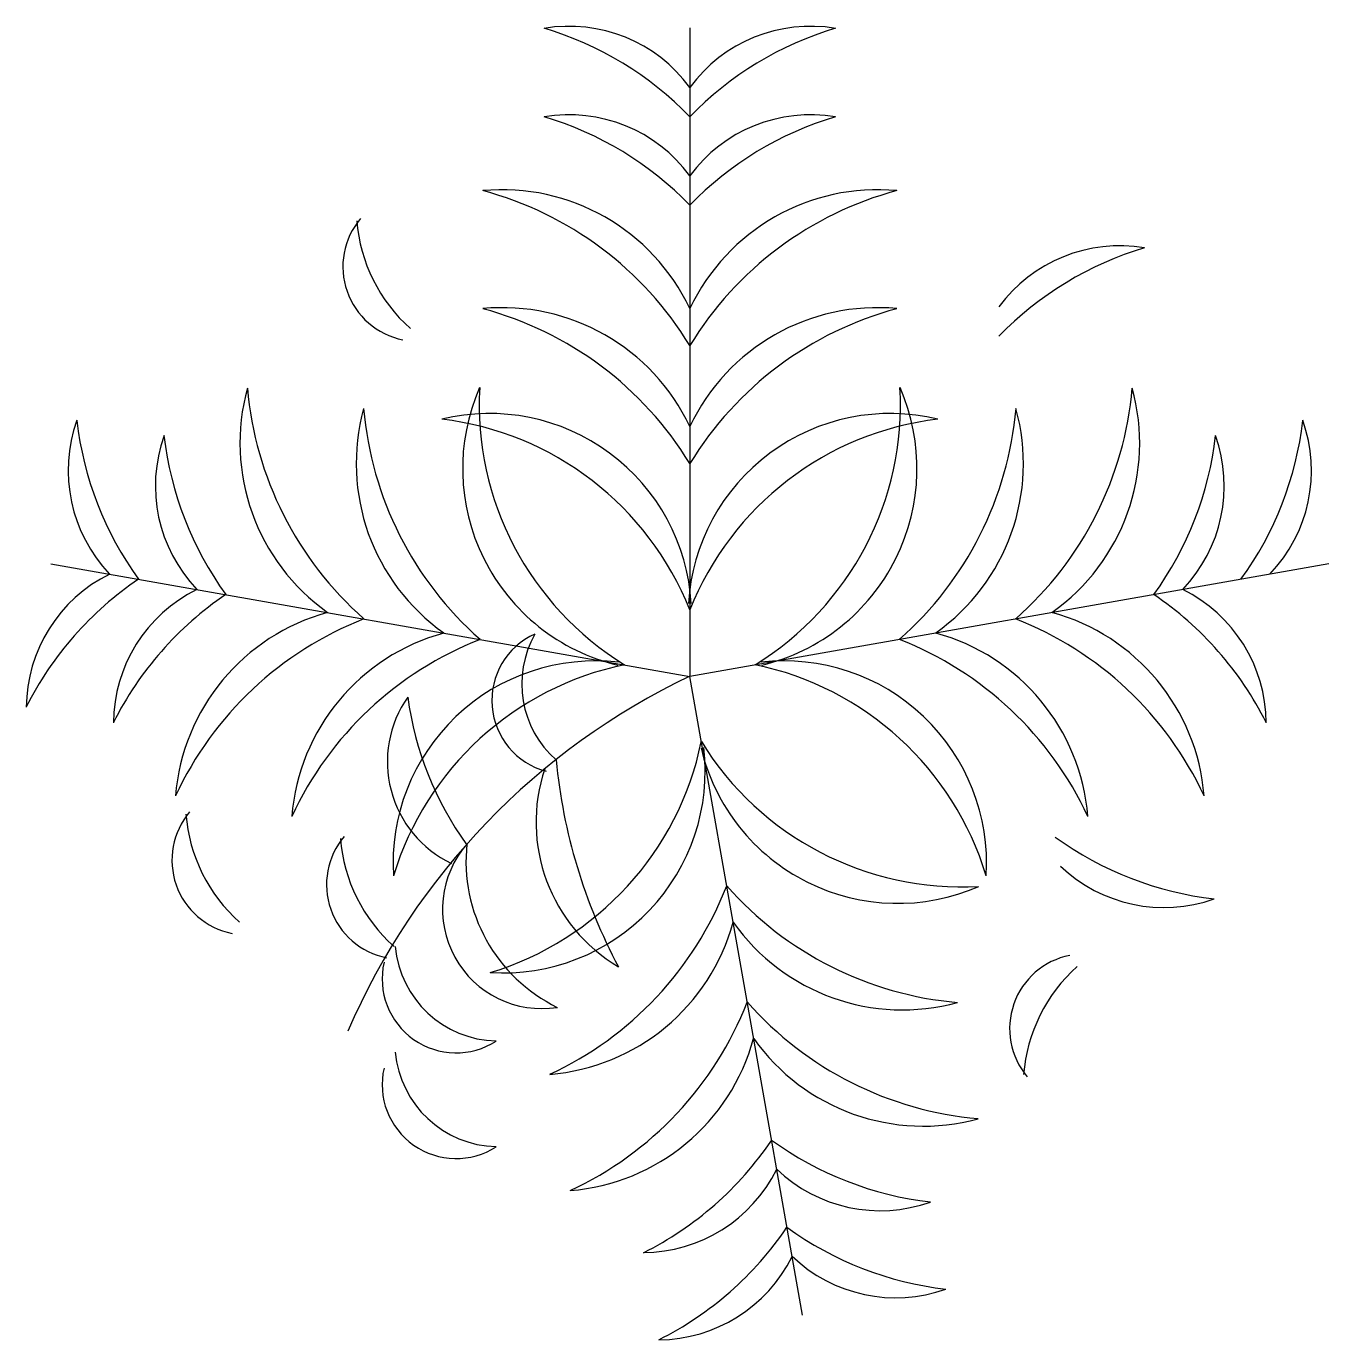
# Model space of a CAD drawing. Header units: millimetres. Extents: x 402.59 to 403.59, y 2579.67 to 2580.68.
import ezdxf

# ---------------------------------------------------------------- set-up
doc = ezdxf.new("R2010")
doc.units = ezdxf.units.MM
doc.header["$LTSCALE"] = 10
doc.layers.add('Vegetais', color=94, linetype='Continuous')

msp = doc.modelspace()

# ---------------------------------------------------------------- linework, layer by layer
at = {"layer": 'Vegetais'}
for p in [(403.1014, 2580.6814), (402.609, 2580.2682), (403.5938, 2580.2682), (403.1882, 2579.689)]:
    msp.add_line(p, (403.1014, 2580.1814), dxfattribs=at)
for centre, radius, start, end in [((403.0084, 2580.5671), 0.1154, 36.29, 99.6243), ((402.9148, 2580.432), 0.2598, 44.0763, 73.3794), ((403.1944, 2580.5671), 0.1154, 80.3757, 143.71), ((403.288, 2580.432), 0.2598, 106.6206, 135.9237), ((403.0084, 2580.4989), 0.1154, 36.29, 99.6243), ((402.9148, 2580.3638), 0.2598, 44.0763, 73.3794), ((403.1944, 2580.4989), 0.1154, 80.3757, 143.71), ((403.288, 2580.3638), 0.2598, 106.6206, 135.9237), ((402.9568, 2580.3967), 0.1598, 25.2489, 95.3937), ((402.8726, 2580.297), 0.2679, 31.3712, 75.0366), ((403.246, 2580.3967), 0.1598, 84.6063, 154.7511), ((403.3302, 2580.297), 0.2679, 104.9634, 148.6288), ((402.8915, 2580.4972), 0.0575, 139.742, 258.7475), ((402.9694, 2580.5427), 0.1251, 184.618, 228.2106), ((403.4326, 2580.3979), 0.1154, 80.3757, 143.71), ((403.5262, 2580.2628), 0.2598, 106.6206, 135.9237), ((402.9568, 2580.3058), 0.1598, 25.2489, 95.3937), ((402.8726, 2580.206), 0.2679, 31.3712, 75.0366), ((403.246, 2580.3058), 0.1598, 84.6063, 154.7511), ((403.3302, 2580.206), 0.2679, 104.9634, 148.6288), ((402.9145, 2580.3612), 0.1598, 164.6063, 234.7511), ((403.0273, 2580.4268), 0.2679, 184.9634, 228.6288), ((403.0821, 2580.3416), 0.1558, 156.3654, 256.5741), ((403.1748, 2580.3909), 0.2357, 176.8122, 238.3335), ((403.028, 2580.3909), 0.2357, 301.6665, 3.1878), ((403.1207, 2580.3416), 0.1558, 283.4259, 23.6346), ((403.1755, 2580.4268), 0.2679, 311.3712, 355.0366), ((403.2883, 2580.3612), 0.1598, 305.2489, 15.3937), ((403.0041, 2580.3454), 0.1598, 164.6063, 234.7511), ((403.1169, 2580.411), 0.2679, 184.9634, 228.6288), ((402.947, 2580.2282), 0.1558, 3.4259, 103.6346), ((402.8823, 2580.1456), 0.2357, 21.6665, 83.1878), ((403.2558, 2580.2282), 0.1558, 76.3654, 176.5741), ((403.3205, 2580.1456), 0.2357, 96.8122, 158.3335), ((403.0859, 2580.411), 0.2679, 311.3712, 355.0366), ((403.1987, 2580.3454), 0.1598, 305.2489, 15.3937), ((402.7377, 2580.34), 0.1154, 160.3757, 223.71), ((402.887, 2580.4087), 0.2598, 186.6206, 215.9237), ((403.3158, 2580.4087), 0.2598, 324.0763, 353.3794), ((403.4651, 2580.34), 0.1154, 316.29, 19.6243), ((402.8049, 2580.3282), 0.1154, 160.3757, 223.71), ((402.9542, 2580.3969), 0.2598, 186.6206, 215.9237), ((403.2486, 2580.3969), 0.2598, 324.0763, 353.3794), ((403.3979, 2580.3282), 0.1154, 316.29, 19.6243), ((402.7054, 2580.1568), 0.1154, 116.29, 179.6243), ((402.8222, 2580.0412), 0.2598, 124.0763, 153.3794), ((402.7726, 2580.1449), 0.1154, 116.29, 179.6243), ((403.4302, 2580.1449), 0.1154, 0.3757, 63.71), ((402.8894, 2580.0293), 0.2598, 124.0763, 153.3794), ((403.3134, 2580.0293), 0.2598, 26.6206, 55.9237), ((402.8643, 2580.0764), 0.1598, 105.2489, 175.3937), ((403.3385, 2580.0764), 0.1598, 4.6063, 74.7511), ((402.9479, 2579.9762), 0.2679, 111.3712, 155.0366), ((403.2549, 2579.9762), 0.2679, 24.9634, 68.6288), ((402.9539, 2580.0606), 0.1598, 105.2489, 175.3937), ((403.0375, 2579.9604), 0.2679, 111.3712, 155.0366), ((403.0051, 2580.1627), 0.0563, 114.2257, 255.1279), ((403.0499, 2580.1755), 0.078, 150.4398, 228.6694), ((403.1653, 2579.9604), 0.2679, 24.9634, 68.6288), ((403.2489, 2580.0606), 0.1598, 4.6063, 74.7511), ((403.0285, 2580.0375), 0.1558, 83.4259, 183.6346), ((403.0987, 2579.9595), 0.2357, 101.6665, 163.1878), ((403.1041, 2579.9595), 0.2357, 16.8122, 78.3335), ((403.1743, 2580.0375), 0.1558, 356.3654, 96.5741), ((403.3338, 2579.6938), 0.5402, 115.4772, 156.6585), ((402.9552, 2580.1156), 0.0869, 144.9865, 244.4034), ((403.1319, 2580.1984), 0.25, 187.5759, 215.8942), ((402.8794, 2580.1787), 0.2357, 286.8122, 348.3335), ((402.9575, 2580.1086), 0.1558, 266.3654, 6.5741), ((403.3109, 2580.2548), 0.2357, 211.6665, 273.1878), ((403.4189, 2580.1567), 0.4224, 185.4007, 208.139), ((403.2616, 2580.1622), 0.1558, 193.4259, 293.6346), ((403.1124, 2580.069), 0.1295, 161.4477, 239.3672), ((402.7598, 2580.0397), 0.0575, 139.742, 258.7475), ((402.8377, 2580.0852), 0.1251, 184.618, 228.2106), ((402.8789, 2580.0209), 0.0575, 139.742, 258.7475), ((402.9568, 2580.0664), 0.1251, 184.618, 228.2106), ((403.5355, 2580.2679), 0.2598, 234.0763, 263.3794), ((402.9874, 2580.0019), 0.0766, 138.8744, 278.9763), ((403.0539, 2580.0387), 0.125, 173.7536, 244.097), ((403.4668, 2580.1186), 0.1154, 226.29, 289.6243), ((402.8804, 2580.1175), 0.2679, 294.9634, 338.6288), ((403.331, 2580.1969), 0.2679, 221.3712, 265.0366), ((402.9806, 2580.0339), 0.1598, 274.6063, 344.7511), ((403.2654, 2580.0841), 0.1598, 215.2489, 285.3937), ((402.9541, 2579.9803), 0.08, 185.1845, 268.654), ((403.4054, 2579.9099), 0.0575, 101.2525, 220.258), ((402.9213, 2579.9482), 0.057, 167.0577, 302.8533), ((403.4833, 2579.8644), 0.1251, 131.7894, 175.382), ((402.8962, 2580.0279), 0.2679, 294.9634, 338.6288), ((403.3468, 2580.1074), 0.2679, 221.3712, 265.0366), ((402.9964, 2579.9443), 0.1598, 274.6063, 344.7511), ((403.2812, 2579.9945), 0.1598, 215.2489, 285.3937), ((402.9541, 2579.8989), 0.08, 185.1845, 268.654), ((402.9213, 2579.8667), 0.057, 167.0577, 302.8533), ((402.9493, 2579.9694), 0.2598, 296.6206, 325.9237), ((403.3168, 2580.0343), 0.2598, 234.0763, 263.3794), ((403.0649, 2579.8526), 0.1154, 270.3757, 333.71), ((403.2481, 2579.8849), 0.1154, 226.29, 289.6243), ((402.9611, 2579.9023), 0.2598, 296.6206, 325.9237), ((403.3287, 2579.9671), 0.2598, 234.0763, 263.3794), ((403.0768, 2579.7854), 0.1154, 270.3757, 333.71), ((403.26, 2579.8178), 0.1154, 226.29, 289.6243)]:
    msp.add_arc(centre, radius, start, end, dxfattribs=at)

doc.saveas('drawing.dxf')
